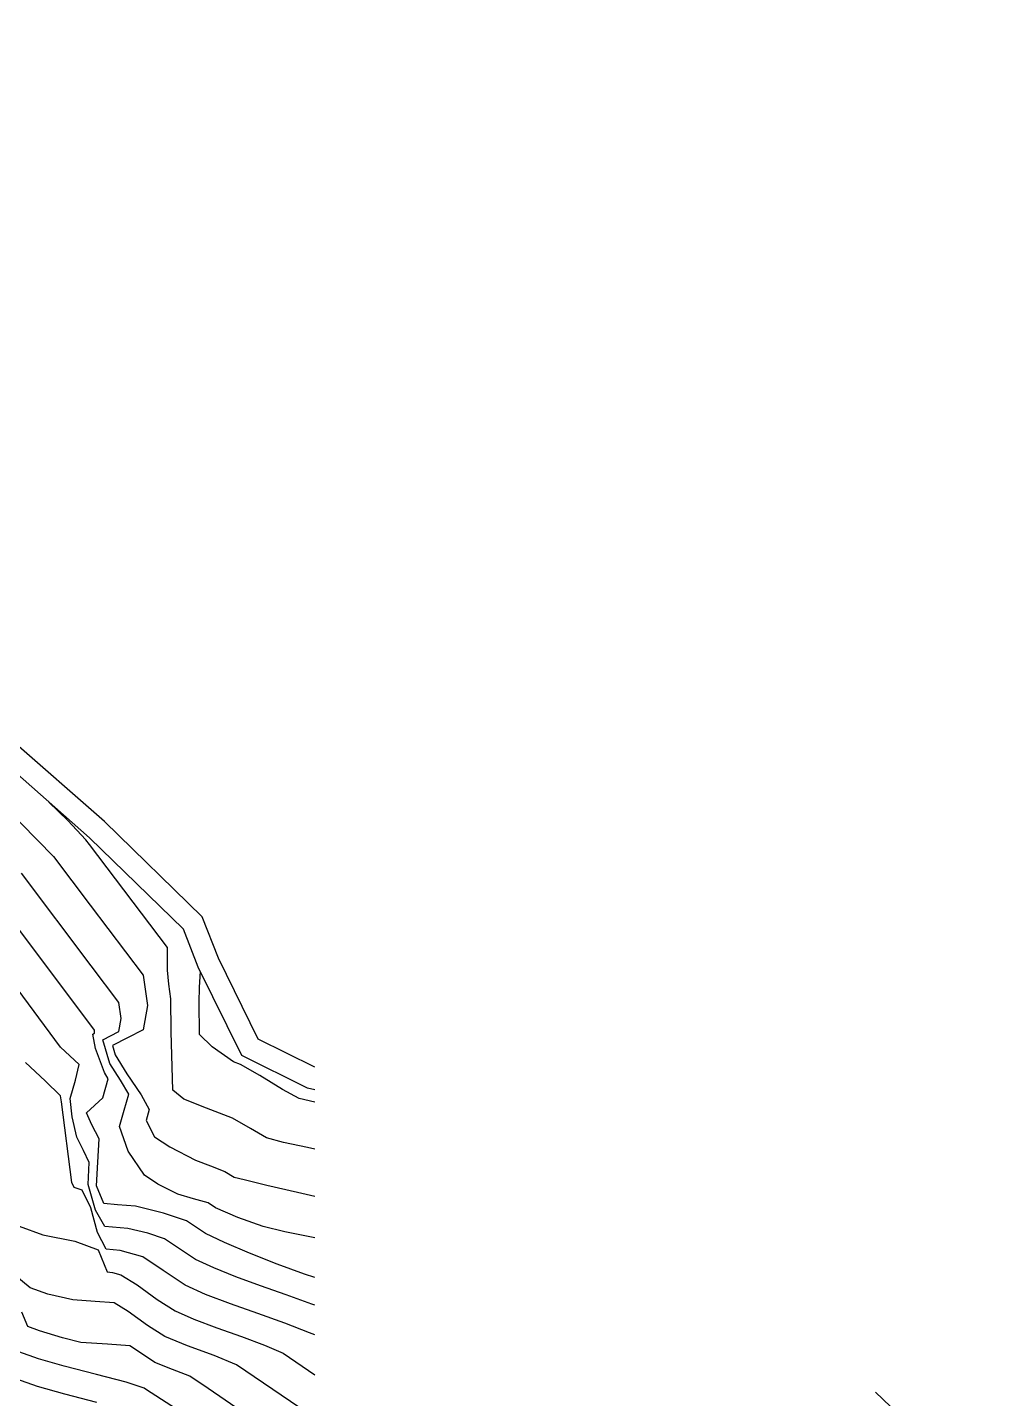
# Model space of a CAD drawing. Extents: x -367 to 63045, y 275 to 109039.
# Drawn here: x 62301.48 to 62336.8, y 108515.49 to 108565.24 of the extents above; entities that cross this region are included whole.
import ezdxf

# ---------------------------------------------------------------- set-up
doc = ezdxf.new("R2010")
doc.units = 0
doc.header["$LTSCALE"] = 25.401856
doc.header["$MEASUREMENT"] = 0
doc.layers.add('curve livello 5m', color=7, linetype='Continuous')
doc.layers.add('Strade', color=7, linetype='Continuous')
doc.layers.add('no_plot', color=5, linetype='Continuous', plot=False)

msp = doc.modelspace()

# ---------------------------------------------------------------- linework, layer by layer
at = {"layer": 'curve livello 5m', "color": 2, "flags": 128}
for points in [[(62311.90858, 108518.87763), (62311.80412, 108518.91611), (62310.8731, 108519.24557), (62309.94028, 108519.57552), (62309.05029, 108519.90283), (62308.24779, 108520.22437), (62307.5774, 108520.53701), (62307.0005, 108520.9236), (62306.45966, 108521.28022), (62305.85831, 108521.48435), (62305.12174, 108521.66263), (62304.29459, 108521.73449), (62303.94964, 108522.32311), (62303.68199, 108523.2545), (62303.72378, 108524.05467), (62303.51541, 108524.48922), (62303.27609, 108524.96916), (62303.1031, 108525.71232), (62303.0378, 108526.36948), (62303.22268, 108527.03966), (62303.35645, 108527.60726), (62302.6892, 108528.24011), (62299.19104, 108532.95785)], [(62311.90859, 108526.23587), (62311.3424, 108526.36909), (62310.73556, 108526.70256), (62309.92247, 108527.20549), (62309.21139, 108527.61131), (62308.95778, 108527.70963), (62308.1869, 108528.24408), (62307.73057, 108528.70198), (62307.73015, 108528.71877), (62307.71015, 108529.85778), (62307.72824, 108530.41821), (62307.75922, 108530.97809)], [(62311.13452, 108512.36547), (62305.81052, 108515.80698), (62305.7161, 108515.8689), (62305.06231, 108516.07576), (62303.98766, 108516.35752), (62302.8195, 108516.66019), (62301.88517, 108516.92977), (62301.16783, 108517.18723)]]:
    msp.add_lwpolyline(points, dxfattribs=at)
at = {"layer": 'no_plot', "flags": 128}
for points in [[(62300.07638, 108537.54883), (62302.43471, 108535.15702), (62303.76502, 108533.38743), (62305.6813, 108530.85451), (62305.84228, 108529.75432), (62305.68129, 108528.86862), (62305.11083, 108528.57745), (62304.57191, 108528.292), (62304.67019, 108527.96358), (62305.08735, 108527.2746), (62305.61674, 108526.50241), (62305.90018, 108525.97674), (62305.78761, 108525.57828), (62306.09213, 108524.97981), (62306.64989, 108524.62001), (62307.58619, 108524.13266), (62308.12156, 108523.92542), (62308.64884, 108523.72066), (62308.98532, 108523.52452), (62309.34454, 108523.43111), (62310.16639, 108523.23476), (62311.28457, 108522.97461), (62311.90858, 108522.83222)], [(62311.90859, 108524.53541), (62311.64707, 108524.59028), (62310.77106, 108524.7767), (62310.16386, 108524.94681), (62310.16386, 108524.94681), (62309.58093, 108525.28283), (62308.93012, 108525.66598), (62308.93012, 108525.66598), (62307.9878, 108526.02637), (62307.15778, 108526.35314), (62307.15778, 108526.35314), (62306.7553, 108526.67859), (62306.7027, 108528.79656), (62306.68178, 108529.98803), (62306.62032, 108530.51712), (62306.56152, 108531.0301), (62306.56152, 108531.0301), (62306.56153, 108531.8561), (62303.73835, 108535.58773), (62303.60437, 108535.76596), (62302.94787, 108536.4661), (62302.25705, 108537.1324)], [(62311.90858, 108521.32037), (62311.7876, 108521.3431), (62310.81984, 108521.53614), (62310.03709, 108521.73049), (62310.03709, 108521.73049), (62309.11818, 108522.0568), (62308.31337, 108522.40684), (62308.31337, 108522.40684), (62308.04724, 108522.58379), (62307.51133, 108522.73872), (62306.94734, 108522.89817), (62306.94734, 108522.89817), (62306.2158, 108523.2613), (62305.72643, 108523.59044), (62305.72643, 108523.59044), (62305.14201, 108524.46014), (62304.82714, 108525.35781), (62304.82714, 108525.35781), (62304.99713, 108525.95199), (62305.15957, 108526.53455), (62305.15957, 108526.53455), (62304.85906, 108527.03648), (62304.47479, 108527.6407), (62304.47479, 108527.6407), (62304.21671, 108528.50315), (62304.80106, 108528.80688), (62304.88586, 108529.27341), (62304.80107, 108529.85293), (62304.80107, 108529.85293), (62303.79168, 108531.18712), (62301.26506, 108534.54809)], [(62311.90858, 108519.88342), (62311.54337, 108520.00317), (62310.54579, 108520.3661), (62309.54189, 108520.76), (62308.63924, 108521.14268), (62307.94539, 108521.47192), (62307.94539, 108521.47192), (62307.25345, 108521.93201), (62306.42019, 108522.21485), (62305.39957, 108522.46189), (62305.39957, 108522.46189), (62304.74749, 108522.51095), (62304.25341, 108522.56146), (62304.25341, 108522.56146), (62303.99492, 108523.20286), (62304.04291, 108524.06807), (62304.08397, 108524.90818), (62303.82137, 108525.41647), (62303.62294, 108525.84993), (62303.62294, 108525.84993), (62304.22315, 108526.39918), (62304.41897, 108527.09235), (62304.27939, 108527.31782), (62303.95391, 108528.18767), (62303.86151, 108528.71429), (62303.86151, 108528.71429), (62303.92084, 108528.74513), (62303.92084, 108528.85134), (62303.81835, 108528.98681), (62300.09541, 108533.93915)], [(62311.90858, 108517.79267), (62311.72396, 108517.87684), (62310.82618, 108518.22048), (62309.84133, 108518.57076), (62308.85391, 108518.92174), (62307.94844, 108519.2675), (62307.20942, 108519.60209), (62307.20942, 108519.60209), (62306.41274, 108520.13596), (62305.66586, 108520.62844), (62305.66586, 108520.62844), (62304.84392, 108520.86337), (62304.33576, 108520.90751), (62304.0323, 108521.50722), (62303.78025, 108522.40271), (62303.47296, 108523.04835), (62303.47296, 108523.04835), (62303.17471, 108523.13866), (62303.10024, 108523.32214), (62302.71742, 108526.25843), (62302.68883, 108526.46836), (62302.1289, 108527.01135), (62301.4128, 108527.67861)], [(62301.18627, 108521.74636), (62302.03767, 108521.42329), (62303.20515, 108521.20055), (62304.05576, 108520.87747), (62304.37694, 108520.08054), (62304.5661, 108520.06411), (62304.87207, 108519.97666), (62305.46217, 108519.60739), (62306.19485, 108519.08337), (62306.84143, 108518.66718), (62307.52156, 108518.36579), (62308.36272, 108518.05365), (62309.25571, 108517.73845), (62310.09135, 108517.42783), (62310.76042, 108517.12946), (62311.90858, 108516.34979)], [(62312.64994, 108514.28263), (62309.07069, 108516.71317), (62308.26587, 108517.04755), (62307.28844, 108517.39509), (62306.47345, 108517.73226), (62306.47345, 108517.73226), (62305.8465, 108518.14006), (62305.13908, 108518.64862), (62304.63283, 108518.95614), (62304.63283, 108518.95614), (62303.94537, 108519.01131), (62303.13294, 108519.06259), (62303.13294, 108519.06259), (62302.21933, 108519.27395), (62301.58658, 108519.49852), (62301.58658, 108519.49852), (62301.03187, 108519.9616)], [(62309.27631, 108515.0093), (62308.04842, 108515.85081), (62307.38095, 108516.29688), (62307.38095, 108516.29688), (62306.74602, 108516.54634), (62306.10546, 108516.79735), (62306.10546, 108516.79735), (62305.62016, 108517.12557), (62305.20155, 108517.39838), (62305.20155, 108517.39838), (62304.38914, 108517.46358), (62303.42569, 108517.52443), (62303.42569, 108517.52443), (62302.76044, 108517.6883), (62301.91868, 108517.94176), (62301.91868, 108517.94176), (62301.50019, 108518.10436), (62301.28235, 108518.61525)], [(62303.99811, 108515.34096), (62302.84138, 108515.63948), (62301.85166, 108515.91778), (62301.85166, 108515.91778), (62300.6907, 108516.33447)], [(62336.79776, 108510.9093), (62335.3481, 108512.65493), (62335.14962, 108512.89982), (62335.00003, 108513.05593), (62333.63985, 108514.39525), (62332.26182, 108515.71622)]]:
    msp.add_lwpolyline(points, dxfattribs=at)
at = {"layer": 'Strade', "color": 2, "linetype": 'Continuous', "flags": 128}
for points in [[(62311.90859, 108527.50929), (62309.85667, 108528.53183), (62308.41136, 108531.46454), (62307.82595, 108532.9702), (62304.27861, 108536.42178), (62300.8826, 108539.40414), (62294.14152, 108544.76528), (62289.38677, 108548.21566), (62281.20467, 108552.91552), (62272.79627, 108556.49864), (62263.73659, 108559.27818), (62255.97108, 108561.14909), (62249.07789, 108562.79708), (62244.75515, 108565.23935)], [(62311.90859, 108526.68248), (62311.65236, 108526.74315), (62309.25836, 108527.93615), (62307.67836, 108531.14215), (62307.14337, 108532.51815), (62303.73536, 108535.83416), (62300.36937, 108538.79015), (62293.65737, 108544.12816), (62288.95137, 108547.54316), (62280.84737, 108552.19817), (62272.52138, 108555.74617), (62263.52538, 108558.50618), (62255.78438, 108560.37118), (62248.78238, 108562.04519), (62244.37338, 108564.53619)]]:
    msp.add_lwpolyline(points, dxfattribs=at)

doc.saveas('drawing.dxf')
